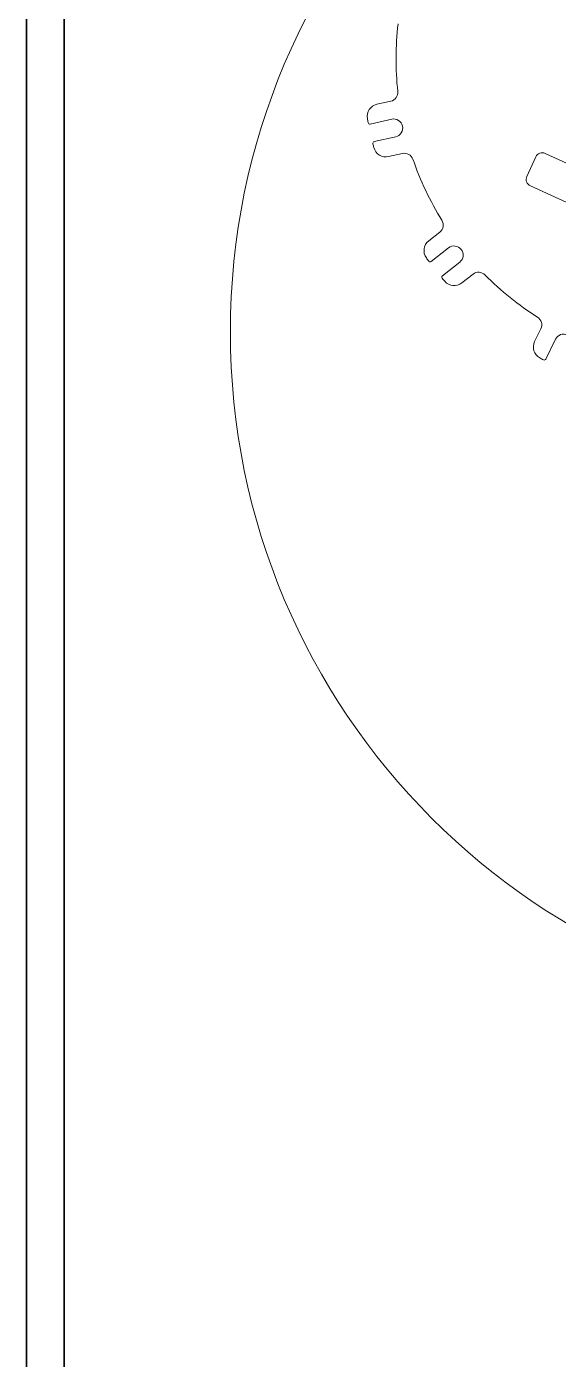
# Model space of a CAD drawing. Header units: inches. Extents: x 17 to 469, y 7 to 301.
# Drawn here: x 17.5 to 54.7, y 160.3 to 253.3 of the extents above; entities that cross this region are included whole.
import ezdxf

# ---------------------------------------------------------------- set-up
doc = ezdxf.new("R2010")
doc.units = ezdxf.units.IN
doc.header["$LTSCALE"] = 14
doc.header["$MEASUREMENT"] = 0
doc.layers.get('0').update_dxf_attribs({"lineweight": 25})
doc.layers.add('Border', color=7, linetype='Continuous', lineweight=35)
doc.layers.add('Visible', color=7, linetype='Continuous', lineweight=18)

# ---------------------------------------------------------------- blocks, each defined once
blk = doc.blocks.new('Borders 22x34_D')
at = {"layer": 'Border'}
for p, q in [((1.25, 21.5), (1.25, 0.5)), ((1.4375, 0.5), (1.4375, 21.3125))]:
    blk.add_line(p, q, dxfattribs=at)

msp = doc.modelspace()

# ---------------------------------------------------------------- linework, layer by layer
at = {"layer": 'Visible'}
for p, q in [((42.949863, 248.101478), (41.983083, 247.885395)), ((41.511895, 246.509486), (43.017828, 246.846073)), ((43.292666, 245.616413), (41.786733, 245.279826)), ((42.798872, 244.235452), (43.765652, 244.451534)), ((53.087949, 244.214511), (52.461497, 242.851589)), ((58.748457, 242.163012), (53.751074, 244.460002)), ((52.706988, 242.188464), (57.704371, 239.891474)), ((46.3795, 238.960666), (45.602216, 238.346512)), ((45.774674, 236.90242), (46.985434, 237.859075)), ((47.766584, 236.870437), (46.555825, 235.913782)), ((47.920867, 235.411984), (48.698152, 236.026138)), ((53.435545, 232.213142), (53.001708, 231.322558)), ((53.783656, 230.096303), (54.459435, 231.483548))]:
    msp.add_line(p, q, dxfattribs=at)
msp.add_circle((79.738952, 231.997589), 48, dxfattribs=at)
for centre, radius, start, end in [((64.688938, 251.044182), 21.37, 173.40965047, 186.0739785), ((42.812444, 248.716308), 0.63, 282.59895734, 6.0739785), ((42.172852, 247.036344), 0.87, 102.59895734, 190.09287721), ((64.688938, 251.044182), 23.74, 190.09287721, 190.77935281), ((41.48572, 246.626597), 0.12, 190.77935281, 282.59895734), ((43.155247, 246.231243), 0.63, 282.59895734, 102.59895734), ((41.812908, 245.162716), 0.12, 102.59895734, 194.41856186), ((64.688938, 251.044182), 23.74, 194.41856186, 195.10503747), ((42.609103, 245.084503), 0.87, 195.10503747, 282.59895734), ((43.903071, 243.836704), 0.63, 19.12393618, 102.59895734), ((64.688938, 251.044182), 21.37, 199.12393618, 211.78826421), ((53.542257, 244.005694), 0.5, 65.31467163, 155.31467163), ((52.915805, 242.642771), 0.5, 155.31467163, 245.31467163), ((45.988925, 239.454985), 0.63, 308.31324305, 31.78826421), ((46.141581, 237.663881), 0.87, 128.31324305, 215.80716292), ((47.376009, 237.364756), 0.63, 308.31324305, 128.31324305), ((64.688938, 251.044182), 23.74, 215.80716292, 216.49363853), ((45.700279, 236.996576), 0.12, 216.49363853, 308.31324305), ((46.63022, 235.819626), 0.12, 128.31324305, 220.13284758), ((64.688938, 251.044182), 23.74, 220.13284758, 220.81932319), ((47.381502, 236.094615), 0.87, 220.81932319, 308.31324305), ((49.088727, 235.531819), 0.63, 44.8382219, 128.31324305), ((64.688938, 251.044182), 21.37, 224.8382219, 237.50254992), ((52.869172, 232.489044), 0.63, 334.02752877, 57.50254992), ((55.025808, 231.207646), 0.63, 334.02752877, 154.02752877), ((53.783842, 230.941551), 0.87, 154.02752877, 241.52144863), ((64.688938, 251.044182), 23.74, 241.52144863, 242.20792424), ((53.675775, 230.148856), 0.12, 242.20792424, 334.02752877)]:
    msp.add_arc(centre, radius, start, end, dxfattribs=at)

# ---------------------------------------------------------------- block references
at = {"xscale": 14, "yscale": 14, "zscale": 14}
msp.add_blockref('Borders 22x34_D', (0, 0), dxfattribs=at)

doc.saveas('drawing.dxf')
